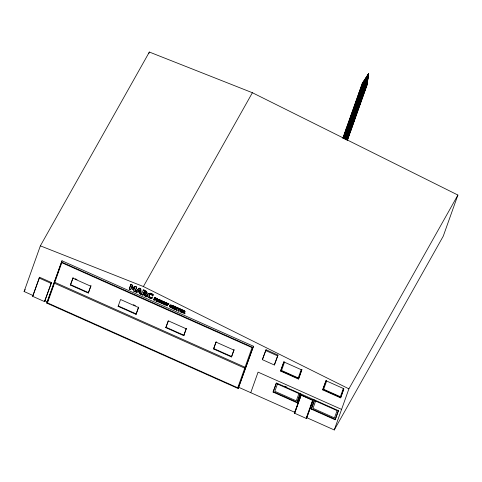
<?xml version="1.0" encoding="UTF-8"?>
<svg xmlns="http://www.w3.org/2000/svg" width="482" height="482" viewBox="0 0 482 482"><rect width="100%" height="100%" fill="white"/><g stroke="black" fill="none" stroke-linecap="round" stroke-linejoin="round"><path stroke-width="0.72" d="M149.161 295.55C148.564 298.256 153.511 296.448 151.685 298.713L148.54 297.569A2.651 1.946 29.4 0 1 147.6 296.261C146.757 292.701 151.529 292.315 153.162 294.707L152.661 295.972L151.655 294.924A1.747 1.283 29.4 0 0 150.589 294.454L149.745 294.604L149.125 295.394M170.441 306.064C171.206 307.142 173.363 308.347 170.062 307.191A1.326 0.976 29.4 0 1 169.598 306.534L169.622 305.775L170.423 304.883L172.279 305.492L172.128 306.389L172.442 305.642M346.769 136.852L346.871 137.286L345.871 137.231L346.986 129.315M346.034 136.774L347.148 128.857L352.378 118.958L353.402 111.667M349.287 127.64L350.402 119.723L355.469 110.282M352.541 118.5L353.649 110.589L358.885 100.69L360 92.779M355.794 109.366L356.813 102.112M359.054 100.232L360.162 92.321L365.398 82.422L368.67 73.698L362.416 83.127L342.895 137.936M345.22 139.057L362.307 91.098L363.416 83.187L343.991 138.43L343.539 138.611L363.067 83.808L368.67 73.698L367.025 85.181L347.498 139.991L347.106 140.154L366.633 85.344L368.67 73.698L362.416 83.127L342.991 138.37M367.049 84.067L368.67 73.698L362.518 83.561L363.524 83.621L368.67 73.698L366.296 85.049M147.088 293.345L146.498 291.833L143.232 289.947C145.516 289.525 149.366 293.749 145.546 294.165L146.799 296.864L145.678 293.936L146.636 293.791M145.576 292.827L145.389 292.206L144.232 291.616L143.817 292.785L145.407 293.098L145.727 292.279L145.239 291.785M346.835 140.033L366.157 85.133L368.67 73.698L363.765 82.555M346.932 139.406L346.54 139.563L366.067 84.754L368.67 73.698L365.296 81.988L345.016 138.906M345.937 139.461L346.419 137.472L349.685 131.363M350.372 129.754L352.932 119.205L356.529 112.457L353.866 119.94M353.794 119.91L356.186 110.071L359.952 102.865L359.56 103.028L360.126 103.612L360.428 103.076M357.054 110.776L359.439 100.937L363.205 93.731L362.819 93.894L363.38 94.478L363.681 93.942M345.907 139.364L346.257 137.93M347.094 138.744L349.516 128.796M350.348 129.604L352.77 119.663M356.023 110.529L353.439 121.133L349.842 127.881M356.306 112.161L356.867 112.746L357.258 112.589L356.698 111.999L359.277 101.395M360.114 102.202L362.53 92.261M363.368 93.068L365.784 83.121M170.489 305.871L170.616 307.01L171.953 307.016M147.787 294.502L147.733 296.026A2.651 1.946 29.4 0 0 148.263 296.942M346.118 139.394L366.398 82.476L368.67 73.698L365.398 82.422L366.398 82.482L366.892 79.958M367.29 78.566L368.67 73.698L368.344 74.614M368.67 73.698L365.946 82.669L345.769 139.304M39.554 277.246L32.613 296.291L44.543 301.618L51.484 282.566L39.554 277.246L33.047 295.514L24.1 291.52L40.367 245.844L149.366 52.044L252.393 92.731L457.9 195.047L443.259 236.156L334.261 429.956L306.823 417.707L306.389 418.484L294.46 413.158L301.401 394.113L313.33 399.439L306.823 417.707M44.543 301.618L51.484 282.566M46.706 303.07L62.003 260.792L253.466 346.251L238.174 388.522L46.706 303.07L47.363 301.907L44.977 300.84M47.616 301.196L62.003 260.792M148.866 53.448L149.366 52.044M70.402 285.055L73.059 277.819L70.402 285.055L88.296 293.044L90.953 285.802L88.296 293.044M118.12 306.353L120.56 299.503L138.455 307.492L138.671 307.1L136.231 313.951L136.014 314.342L118.12 306.353L118.337 305.968L136.231 313.951M129.248 289.031L130.718 289.399L129.248 289.031L130.923 284.458L132.562 285.187L132.93 288.128L132.562 285.187M129.375 288.802L130.923 284.458M130.586 289.628L131.743 286.519M133.056 287.893L135.074 286.308L136.719 287.043L135.038 291.616L133.622 290.983L134.779 287.875L132.954 289.501L131.984 289.067L131.61 286.754M135.038 291.616L136.719 287.043M146.799 296.864L145.058 296.093L144.178 293.562L143.666 293.333L142.967 295.159L141.551 294.526L143.232 289.947M136.014 314.342L138.455 307.492M142.967 295.159L143.666 293.333M143.817 292.785L144.359 291.381L144.835 291.592M151.685 298.713L152.179 297.46M152.661 295.972L153.162 294.707M153.601 299.876L154.439 299.961L153.601 299.876L154.505 297.472L156.403 298.322L156.126 298.967L154.933 298.436L156.126 298.967M154.312 300.196L154.77 299.027L155.867 299.515L154.77 299.027M154.788 298.846L156.017 299.105L154.788 298.846L155.065 298.201M155.74 299.75L156.017 299.105M158.042 301.087L157.759 301.732L155.867 300.889L156.77 298.485L157.481 298.804L156.728 300.792L157.909 301.322L156.861 300.563M156.728 300.792L157.481 298.804M157.759 301.732L157.909 301.322M159.777 301.907L159.241 301.955L159.777 301.907L159.512 302.515L157.988 301.834L158.253 301.22L158.656 301.407L158.253 301.22M158.626 300.045L159.162 299.991L158.626 300.045L158.891 299.43L160.416 300.111L160.151 300.726L159.741 300.539L160.283 300.491M158.53 301.636L159.162 299.991M159.241 301.955L159.873 300.31M159.512 302.515L159.65 302.136M160.151 300.726L160.416 300.111M161.392 302.443L162.079 302.461L161.392 302.443L161.669 301.804L162.91 302.359L162.398 303.66C161.199 303.642 159.397 302.449 160.47 301.148A1.428 1.048 29.4 0 1 161.163 300.889L162.091 301.099A2.253 1.657 29.4 0 1 163.061 301.756L163.193 301.527A2.253 1.657 29.4 0 0 162.223 300.87L161.289 300.654A1.428 1.048 29.4 0 0 160.602 300.919L160.205 301.563M161.253 301.37C162.561 300.702 163.627 303.136 161.868 301.485C159.982 300.949 161.542 304.395 162.079 302.461M162.398 303.66L162.91 302.359M162.88 302.268L163.193 301.527M163.735 304.112L162.892 304.022L163.796 301.618L164.507 301.937L164.091 302.967L165.061 303.395L165.477 302.371L166.188 302.69L165.284 305.094L164.573 304.775L165.049 303.582L164.573 304.775M163.603 304.341L164.079 303.148M165.061 303.395L165.477 302.371M166.206 303.467L167.176 303.606L166.206 303.467L166.483 302.817L168.869 303.883L168.592 304.534L167.754 304.16L168.724 304.299M166.332 303.232L166.483 302.817M166.417 305.6L167.26 305.684L166.417 305.6L167.043 303.841M166.549 305.365L167.176 303.606M167.127 305.913L167.887 303.925M168.592 304.534L168.869 303.883M171.64 307.763L171.821 307.251M172.008 308.094L173.924 308.95L172.008 308.094L172.911 305.69L174.827 306.546L174.55 307.191L173.339 306.648L173.207 307.034L174.321 307.528L173.207 307.034M165.838 327.652L168.278 320.801L186.173 328.784L186.389 328.399L183.949 335.249L183.732 335.641L165.838 327.652L168.248 321.096M172.863 307.992L174.201 308.299L172.863 307.992L173.189 307.215L174.303 307.709L173.189 307.215M174.171 307.944L174.448 307.299M173.924 308.95L174.201 308.299M175.544 308.215L175.056 309.456L174.406 309.161L175.309 306.757L176.183 307.148L176.514 309.028L176.183 307.148M174.406 309.161L175.309 306.757M175.056 309.456L175.725 307.709M176.514 309.028L177.087 307.552L177.738 307.841L176.834 310.245L176.153 309.944L175.599 307.938M176.647 308.799L177.087 307.552M178.581 308.992L177.744 308.619L178.021 307.968L180.407 309.034L180.129 309.685L179.292 309.305L178.665 311.065L177.954 310.745L178.714 308.757M178.665 311.065L179.425 309.076L180.129 309.685M180.569 311.625L181.714 312.426L179.798 311.571L180.702 309.167L182.618 310.022L182.341 310.667L181.136 310.131L180.997 310.51L182.112 311.004L180.997 310.51M180.654 311.474L180.979 310.691L180.654 311.474L181.997 311.782L180.786 311.239M180.852 310.926L181.967 311.42L182.244 310.776M181.714 312.426L181.997 311.782M183.04 312.728L182.196 312.643L183.1 310.239C184.395 310.022 186.136 312.24 184.196 312.463L184.823 313.812L184.329 312.228C186.1 312.065 183.636 310.318 182.973 310.468L183.1 310.239M182.907 312.957L183.323 311.926L183.955 313.427L184.823 313.812M183.329 311.77L183.666 310.95L184.124 311.926L183.329 311.77L184.257 311.697L183.907 311.059M183.732 335.641L186.173 328.784M213.556 348.95L215.996 342.099L233.891 350.083L234.107 349.697L231.667 356.547L231.45 356.939L213.556 348.95L216.213 341.708M231.45 356.939L233.891 350.083M238.174 388.522L253.466 346.251M262.359 359.656L266.046 349.751L277.975 355.071L274.722 364.211L274.288 364.982L262.359 359.656L266.046 349.751M250.754 392.685L258.075 372.128L341.581 409.399M345.094 132.827L346.347 129.315M346.594 128.616L348.848 122.289M353.101 110.342L349.848 119.476L349.396 119.663L349.498 120.096L350.498 120.157L350.125 119.602L349.775 120.223M353.354 109.643L355.107 104.721M357.614 97.695L359.361 92.779M359.614 92.074L361.868 85.748M343.991 138.43L347.148 128.857L347.245 129.29L346.799 129.477L346.142 128.802M347.311 128.405L349.992 120.868M353.246 111.728L350.239 120.181L349.125 128.091L344.058 137.539M353.487 111.047L353.818 110.131M354.059 109.45L356.746 101.913L355.632 109.824L350.565 119.265M356.361 101.208L355.909 101.395L356.011 101.829L357.011 101.889L360.162 92.321L360.265 92.755L359.265 92.695L359.162 92.261M360.325 91.863L363.012 84.326M363.416 83.187L362.145 91.556L357.072 100.997M362.307 91.098L365.561 81.964M346.474 135.906L348.221 130.99M349.474 127.477L351.727 121.151M353.728 115.529L354.481 113.421M355.228 111.312L355.981 109.203L355.529 109.39L356.186 110.071L356.638 109.884L356.529 109.45M356.734 107.094L358.488 102.178M362.494 90.935L364.747 84.609M351.029 124.91L353.005 118.464M345.769 139.666L350.028 127.718M353.529 117.879L354.282 115.776M355.029 113.668L356.282 110.149M357.783 105.938L363.042 91.182L363.145 91.616L362.145 91.556L362.042 91.122M363.295 90.477L366.025 81.922M349.781 131.405L347.118 138.894L349.679 128.339L352.938 122.229M350.022 130.724L350.185 130.267L349.884 130.809L350.751 130.857L357.168 112.21M350.854 128.399L353.035 122.271M353.276 121.591L353.625 120.621M356.698 111.999L356.879 111.487M357.12 110.806L359.789 103.323M362.801 94.87L360.138 102.353L362.693 91.803L365.959 85.688M363.042 94.189L363.205 93.731M366.055 85.73L363.386 93.219L365.946 82.669L366.398 82.482M350.414 131.182L347.498 139.991M357.421 111.511L366.935 84.808L366.067 84.754L366.633 85.344L366.935 84.808M274.288 364.982L277.975 355.071M273.095 392.071L276.349 382.931L300.208 393.583L300.425 393.198L297.171 402.331L296.954 402.717L273.095 392.071L276.319 383.25M280.578 371.056L283.832 361.922L301.726 369.911L301.943 369.519L298.689 378.659L298.472 379.045L280.578 371.056L284.049 361.536M284.482 362.259L281.554 370.477L298.256 377.936L301.184 369.712M298.472 379.045L301.726 369.911M296.954 402.717L300.208 393.583M294.46 413.158L301.401 394.113M294.695 413.267L301.136 395.18L312.589 400.289L306.148 418.376M306.389 418.484L313.33 399.439M311.27 409.11L314.523 399.97L338.382 410.622L338.599 410.23L335.345 419.37L335.129 419.756L311.27 409.11L314.74 399.584M322.699 389.86L325.953 380.72L343.847 388.709L340.593 397.843L322.699 389.86L326.169 380.334M326.603 381.057L323.675 389.281L340.376 396.734L343.305 388.51M340.593 397.843L343.811 389.022M335.129 419.756L338.382 410.622M334.261 429.956L348.902 388.847L457.9 195.047M170.357 306.1L171.218 305.401A0.874 0.645 29.4 0 1 171.755 305.63L172.255 306.154M161.151 301.491L161.054 302.172L161.795 303.118M362.856 91.345L366.459 84.597M353.095 118.747L356.397 112.559M346.588 137.021L350.185 130.267M356.909 101.455L361.982 92.014M343.895 137.997L348.962 128.549M344.919 138.997L345.871 137.231M345.022 138.961L345.708 137.683M24.1 291.52L25.203 289.555M32.613 296.291L33.047 295.514M132.93 288.128L135.074 286.308M134.779 287.875L132.954 289.501M133.622 290.983L135.171 291.387M137.834 291.544L137.033 292.508L135.605 291.869L139.196 288.152L140.75 288.845L140.991 294.273L139.521 293.616L139.617 292.339M135.605 291.869L139.196 288.152M138.424 290.899L139.455 291.646L138.292 291.128L139.153 290.116M138.292 291.128L139.515 289.724M140.991 294.273L140.75 288.845M40.367 245.844L143.389 286.537L252.393 92.731M139.521 293.616L141.118 294.038M141.551 294.526L143.1 294.924M145.058 296.093L144.178 293.562M152.517 295.906L152.451 295.394M150.137 294.261C147.763 295.321 149.739 298.587 151.92 297.635L152.053 297.4M154.505 297.472L156.403 298.322M156.77 298.485L157.355 299.033M155.867 300.889L157.891 301.503M158.891 299.43L160.289 300.346M161.669 301.804L162.777 302.594M163.796 301.618L164.507 301.937M164.091 302.967L165.193 303.166M166.188 302.69L165.344 302.606M165.284 305.094L164.705 304.54M172.182 306.124L171.622 305.865A0.874 0.645 29.4 0 0 171.086 305.63L170.441 305.931M172.911 305.69L174.827 306.546M176.153 309.944L176.834 310.245M177.738 307.841L176.96 307.787M178.021 307.968L180.407 309.034M177.954 310.745L178.798 310.836M180.702 309.167L182.618 310.022M181.136 310.131L182.341 310.667M183.323 311.926L183.443 312.276M183.955 313.427L184.949 313.577M147.878 294.267C149.179 292.466 151.782 293.659 153.035 294.936M359.542 92.815L359.891 92.201M362.422 91.676L362.868 91.49M363.109 94.358L363.494 94.195M359.241 100.069L358.789 100.256L358.891 100.69L359.891 100.75L359.789 100.316M356.288 101.955L356.74 101.768M359.168 100.816L359.614 100.63M359.855 103.491L360.241 103.329M353.101 110.342L352.649 110.529L352.752 110.962L353.758 111.023L353.649 110.589M355.909 109.95L356.361 109.757M352.728 118.337L352.378 118.958L352.932 119.205L353.276 118.584M352.655 119.084L353.107 118.897M353.342 121.759L353.643 121.223M350.125 128.152L349.125 128.091L349.022 127.664M342.889 137.936L343.341 137.75M346.148 137.352L346.6 137.165M145.534 292.863L143.943 292.55M151.414 298.448L151.818 298.478M171.767 307.528L170.194 306.956A1.326 0.976 29.4 0 1 169.989 306.757M162.006 303.323L162.53 303.425M150.944 298.376L149.167 297.689M161.693 303.232L160.434 302.347M130.791 284.687L132.436 285.422M134.942 286.543L136.587 287.272M139.063 288.381L140.617 289.073M166.35 303.051L168.742 304.118M175.177 306.992L176.05 307.383M143.534 293.562L144.046 293.791M163.946 303.377L164.916 303.811M137.701 291.779L139.485 292.574M135.731 291.634L136.683 292.062M145.769 296.117L146.926 296.635M174.538 308.932L175.189 309.221M265.612 350.522L277.542 355.849M61.347 261.955L252.809 347.414M75.047 278.704L77.036 279.59M133.369 304.732L135.358 305.624M280.795 370.67L298.689 378.659M322.916 389.468L340.81 397.457M72.842 278.204L90.737 286.194M70.619 284.669L88.513 292.658M166.055 327.266L183.949 335.249M213.773 348.564L231.667 356.547M54.785 282.319L245.061 367.248M54.46 283.235L244.736 368.158M284.748 386.196L286.79 387.112M39.114 278.018L51.044 283.344M300.967 394.891L312.896 400.217M273.312 391.679L297.171 402.331M311.486 408.718L335.345 419.37M238.825 387.359L294.894 412.387M143.389 286.537L348.902 388.847M172.309 305.871C171.664 304.913 169.321 304.648 169.724 306.305A1.326 0.976 29.4 0 0 169.833 306.54M152.167 295.044L151.788 294.689A1.747 1.283 29.4 0 0 151.011 294.285M366.073 84.76L366.157 85.133M356.897 112.089L356.987 112.463M345.769 136.798L345.871 137.231M139.382 289.959L139.455 291.646M61.78 262.678L47.465 302.877L237.74 387.799L252.05 347.606L61.78 262.678M277.433 383.991L274.83 391.3L296.303 400.885L298.906 393.577L277.433 383.991M315.608 401.03L313.005 408.338L334.478 417.924L337.081 410.616L315.608 401.03M353.439 121.133L353.137 121.669L354.005 121.723L353.439 121.133"/></g></svg>
